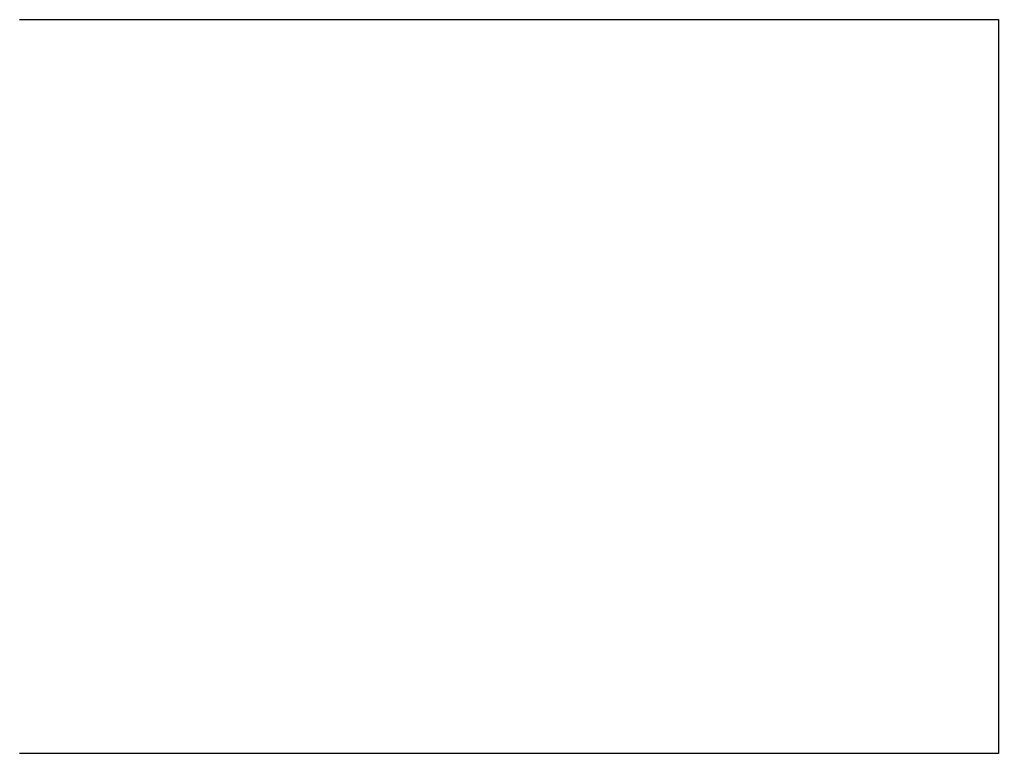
# Model space of a CAD drawing. Header units: millimetres. Extents: x -154.3 to -74.3, y 114.1 to 174.1.
import ezdxf

# ---------------------------------------------------------------- set-up
doc = ezdxf.new("R2010")
doc.units = ezdxf.units.MM

msp = doc.modelspace()

# ---------------------------------------------------------------- linework, layer by layer
for p, q in [((-154.318, 174.146, 36.803), (-74.318, 174.146, 36.803)), ((-74.318, 174.146, 36.803), (-74.318, 114.146, 36.803)), ((-74.318, 114.146, 36.803), (-154.318, 114.146, 36.803))]:
    msp.add_line(p, q)
at = {"extrusion": (0, -1, 0)}
msp.add_line((-74.318, 114.146, 36.803), (-81.923, 114.146, 49.732), dxfattribs=at)

doc.saveas('drawing.dxf')
